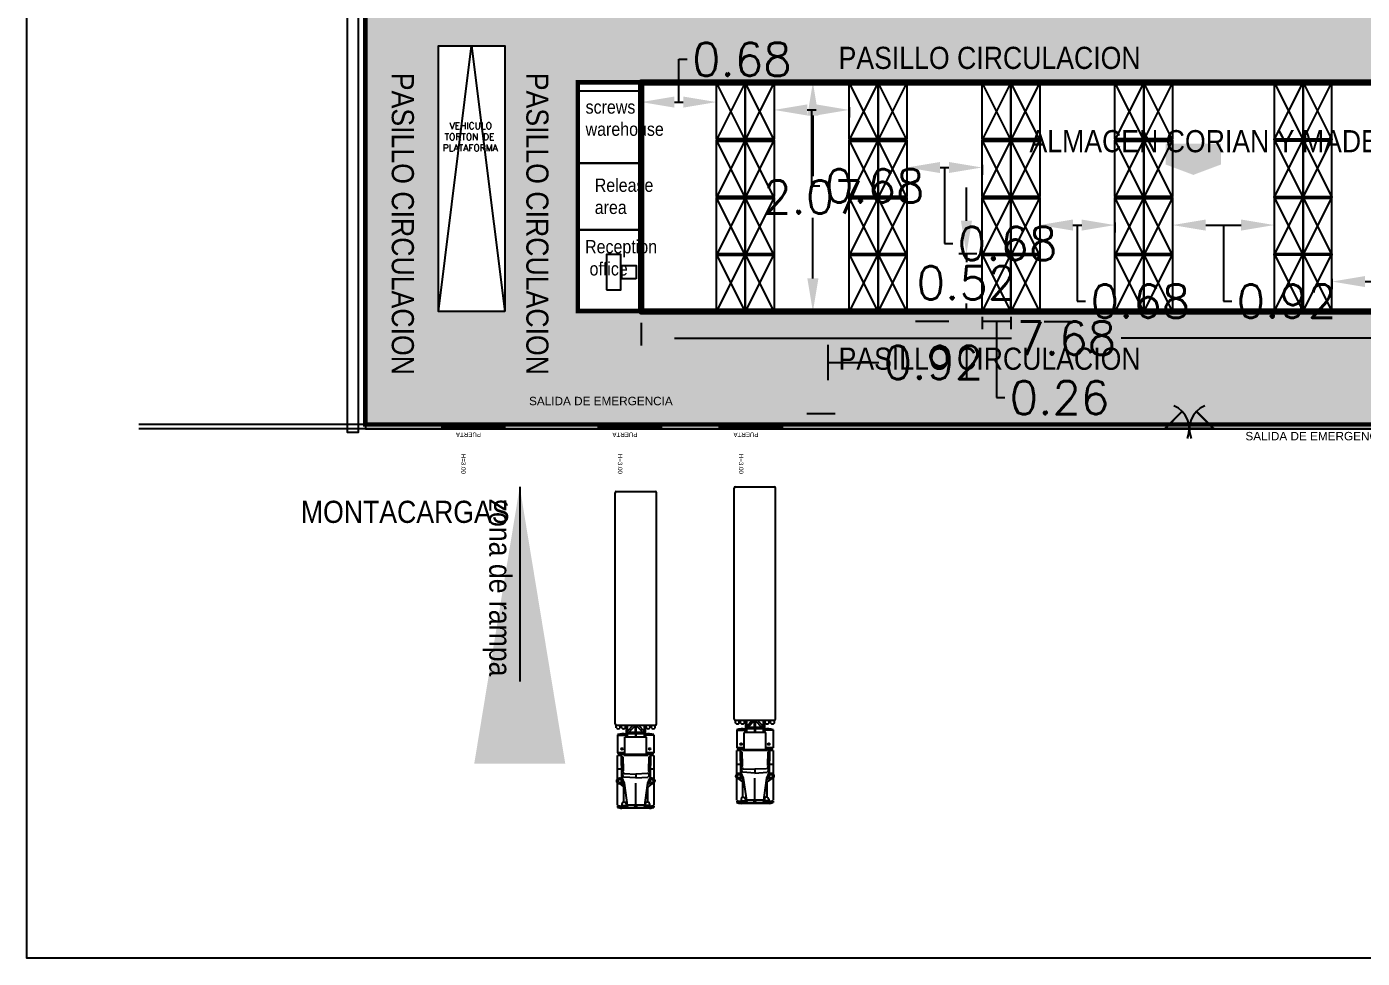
# Model space of a CAD drawing. Header units: millimetres. Extents: x 596 to 768, y 309 to 423.
# Drawn here: x 596.2 to 656.5, y 309.4 to 351.5 of the extents above; entities that cross this region are included whole.
import ezdxf

# ---------------------------------------------------------------- set-up
doc = ezdxf.new("R2010")
doc.units = ezdxf.units.MM
doc.linetypes.add('DASHDOT', pattern=[25.4, 12.7, -6.35, 0, -6.35])
for name, color, linetype in [('1- 3', 3, 'Continuous'), ('1- muro de carga', 5, 'Continuous'), ('8 hatch pasillo', 104, 'Continuous'), ('8 ruteva', 30, 'Continuous'), ('dim-75', 2, 'Continuous'), ('ejes', 140, 'DASHDOT'), ('LINEA LIMITE DE ZONIFICACION', 2, 'Continuous')]:
    doc.layers.add(name, color=color, linetype=linetype)
doc.styles.add('ARRAY BASE$0$Standard', font='arial.ttf')
doc.styles.get("Standard").update_dxf_attribs({"font": 'arial.ttf'})
doc.styles.add('TEXTO GENERAL', font='tt0009m_.ttf', dxfattribs={"width": 0.9, "height": 1})
doc.styles.add('TEXTOS', font='romans.shx')
doc.dimstyles.new('DIM-75P', dxfattribs={"dimtxt": 0.3, "dimasz": 0.3, "dimexe": 0.0675, "dimexo": 0.0468, "dimgap": 0.0375, "dimtad": 0, "dimtih": 1, "dimtoh": 1, "dimzin": 0, "dimdsep": 46, "dimtxsty": 'TEXTOS', "dimcen": 0.3, "dimclrd": 1, "dimclre": 1, "dimclrt": 2, "dimadec": 0, "dimazin": 0, "dimtfac": 1, "dimtmove": 1, "dimatfit": 3, "dimldrblk": 'flecha', "dimfxl": 0.045, "dimtolj": 1, "dimtzin": 0, "dimlwd": -1, "dimlwe": -1, "dimarcsym": 0})
doc.dimstyles.new('ISO-25', dxfattribs={"dimtxt": 2.5, "dimasz": 2.5, "dimexe": 1.25, "dimexo": 0.625, "dimtad": 1, "dimtxsty": 'Standard', "dimcen": 2.5, "dimadec": 0, "dimazin": 0, "dimtfac": 1, "dimtmove": 0, "dimatfit": 3, "dimfxl": 1, "dimarcsym": 0})

# ---------------------------------------------------------------- blocks, each defined once
blk = doc.blocks.new('*E61')
at = {"color": 1}
for points in [[(-1.5, 0), (1.352, 0), (1.352, 0.15), (-1.5, 0.15)], [(1.352, 0.05), (1.352, 0.1), (-1.5, 0.1), (-1.5, 0.05)]]:
    blk.add_lwpolyline(points, close=True, dxfattribs=at)
at = {"color": 2, "ltscale": 0.01, "insert": (0.263, 1.323), "char_height": 0.2, "attachment_point": 1, "rotation": 90}
blk.add_mtext_dynamic_manual_height_columns('H=3.00', width=0.44515, gutter_width=12.5, heights=[0], dxfattribs=at)
at = {"insert": (-0.529, 0.563), "char_height": 0.2, "attachment_point": 1, "style": 'ARRAY BASE$0$Standard'}
blk.add_mtext_dynamic_manual_height_columns('\\pi0.1067;PUERTA', width=1.32555, gutter_width=13.918, heights=[0.278], dxfattribs=at)
blk = doc.blocks.new('*D41')
at = {"layer": 'Defpoints', "color": 0, "ltscale": 0.01, "transparency": 16777216}
for p in [(633.114, 338.598), (631.198, 334), (632.379, 334)]:
    blk.add_point(p, dxfattribs=at)
at = {"layer": 'LINEA LIMITE DE ZONIFICACION', "color": 1, "ltscale": 0.01, "transparency": 16777216}
for p, q in [((632.88, 338.598), (632.041, 338.598)), ((632.379, 337.098), (632.379, 335.5)), ((632.379, 336.299), (634.31, 336.299)), ((634.31, 336.299), (634.685, 336.299)), ((631.432, 334), (632.716, 334))]:
    blk.add_line(p, q, dxfattribs=at)
for points in [[(632.129, 337.098), (632.629, 337.098), (632.379, 338.598)], [(632.129, 335.5), (632.629, 335.5), (632.379, 334)]]:
    blk.add_solid(points, dxfattribs=at)
at = {"layer": 'LINEA LIMITE DE ZONIFICACION', "color": 2, "ltscale": 0.01, "transparency": 16777216, "insert": (637.158, 336.299), "char_height": 1.5, "attachment_point": 5, "style": 'TEXTOS'}
blk.add_mtext('\\A1;0.92', dxfattribs=at)
blk = doc.blocks.new('flecha')
at = {"ltscale": 6}
for points in [[(-0.021, 0.03), (-0.106, 0.13), (-0.124, 0.055), (-0.124, 0.212)], [(-0.021, -0.03), (-0.106, -0.13), (-0.124, -0.055), (-0.124, -0.212)]]:
    blk.add_hatch(color=256, dxfattribs=at).paths.add_polyline_path(points)
for p, q in [((0.009, -0.017), (-0.137, 0.242)), ((0.009, 0.017), (-0.137, -0.242)), ((-0.127, 0.244), (-0.127, 0.025)), ((-0.127, 0.025), (-0.104, 0.122)), ((0, 0), (-0.104, 0.122)), ((0, 0), (-0.104, -0.122)), ((-0.127, -0.025), (-0.127, -0.244)), ((-0.127, -0.025), (-0.104, -0.122))]:
    blk.add_line(p, q, dxfattribs=at)
for points in [[(-0.021, 0.03), (-0.106, 0.13), (-0.124, 0.055), (-0.124, 0.212)], [(-0.021, -0.03), (-0.106, -0.13), (-0.124, -0.055), (-0.124, -0.212)]]:
    blk.add_lwpolyline(points, close=True, dxfattribs=at)
blk = doc.blocks.new('ARRAY BASE$0$TRAILER')
for p, q in [((3139.685, 2347.595), (3139.685, 2358.025)), ((3139.744, 2358.083), (3141.501, 2358.083)), ((3141.56, 2347.595), (3141.56, 2358.025)), ((3139.744, 2347.537), (3141.501, 2347.537)), ((3139.744, 2347.411), (3139.744, 2347.537)), ((3139.919, 2347.411), (3139.919, 2347.537)), ((3139.978, 2347.411), (3139.978, 2347.537)), ((3140.154, 2347.411), (3140.154, 2347.537)), ((3140.193, 2347.537), (3140.193, 2346.99)), ((3140.251, 2346.99), (3140.251, 2347.537)), ((3140.251, 2347.262), (3140.506, 2347.537)), ((3140.305, 2347.205), (3140.623, 2347.548)), ((3140.603, 2347.205), (3140.603, 2347.527)), ((3140.623, 2347.548), (3140.94, 2347.205)), ((3140.642, 2347.205), (3140.642, 2347.527)), ((3140.739, 2347.537), (3140.994, 2347.262)), ((3140.994, 2347.537), (3140.994, 2346.99)), ((3141.052, 2347.537), (3141.052, 2346.99)), ((3141.091, 2347.411), (3141.091, 2347.537)), ((3141.267, 2347.411), (3141.267, 2347.537)), ((3141.326, 2347.411), (3141.326, 2347.537)), ((3141.501, 2347.411), (3141.501, 2347.537)), ((3139.802, 2347.107), (3139.802, 2346.287)), ((3139.802, 2347.088), (3140.193, 2347.088)), ((3140.134, 2346.209), (3140.134, 2346.99)), ((3141.111, 2346.99), (3140.134, 2346.99)), ((3140.994, 2347.205), (3140.251, 2347.205)), ((3140.251, 2347.166), (3140.994, 2347.166)), ((3140.603, 2347.166), (3140.603, 2346.99)), ((3140.642, 2346.99), (3140.642, 2347.166)), ((3141.052, 2347.107), (3141.443, 2347.107)), ((3141.111, 2346.209), (3141.111, 2346.99)), ((3141.443, 2347.107), (3141.443, 2346.287)), ((3140.134, 2346.287), (3139.802, 2346.287)), ((3141.443, 2346.287), (3141.111, 2346.287)), ((3139.958, 2346.17), (3139.802, 2346.17)), ((3139.802, 2345.113), (3139.802, 2346.17)), ((3141.287, 2346.209), (3139.958, 2346.209)), ((3139.958, 2346.209), (3139.978, 2345.193)), ((3139.999, 2346.111), (3140.013, 2345.419)), ((3139.999, 2346.111), (3140.038, 2346.111)), ((3140.038, 2346.111), (3140.05, 2345.494)), ((3141.169, 2346.17), (3140.076, 2346.17)), ((3141.207, 2346.111), (3141.195, 2345.494)), ((3141.246, 2346.111), (3141.207, 2346.111)), ((3141.246, 2346.111), (3141.232, 2345.419)), ((3141.287, 2346.209), (3141.267, 2345.193)), ((3141.443, 2346.17), (3141.287, 2346.17)), ((3141.443, 2346.17), (3141.443, 2345.113)), ((3139.958, 2345.545), (3139.802, 2345.545)), ((3139.978, 2345.193), (3140.095, 2344.92)), ((3140.05, 2345.494), (3140.013, 2345.419)), ((3140.056, 2345.388), (3140.017, 2345.31)), ((3140.017, 2345.31), (3140.037, 2345.232)), ((3140.037, 2345.232), (3140.076, 2345.193)), ((3140.056, 2345.388), (3140.095, 2345.349)), ((3140.623, 2345.154), (3140.076, 2345.193)), ((3140.095, 2345.349), (3140.623, 2345.33)), ((3141.15, 2345.349), (3140.623, 2345.33)), ((3140.623, 2345.33), (3140.623, 2345.154)), ((3140.623, 2345.33), (3140.623, 2345.154)), ((3140.623, 2345.154), (3141.169, 2345.193)), ((3141.189, 2345.388), (3141.15, 2345.349)), ((3141.267, 2345.193), (3141.15, 2344.92)), ((3141.208, 2345.232), (3141.169, 2345.193)), ((3141.189, 2345.388), (3141.228, 2345.31)), ((3141.195, 2345.494), (3141.232, 2345.419)), ((3141.228, 2345.31), (3141.208, 2345.232)), ((3141.443, 2345.545), (3141.287, 2345.545)), ((3139.802, 2343.924), (3139.802, 2344.922)), ((3139.9, 2344.881), (3140.126, 2344.707)), ((3140.109, 2344.824), (3139.998, 2344.92)), ((3140.076, 2344.06), (3140.076, 2344.744)), ((3140.095, 2344.92), (3140.251, 2343.826)), ((3140.623, 2343.924), (3140.623, 2344.92)), ((3141.15, 2344.92), (3140.994, 2343.826)), ((3141.345, 2344.881), (3141.12, 2344.707)), ((3141.136, 2344.824), (3141.248, 2344.92)), ((3141.169, 2344.06), (3141.169, 2344.744)), ((3141.443, 2344.922), (3141.443, 2343.924)), ((3139.802, 2343.884), (3139.802, 2343.826)), ((3139.998, 2343.982), (3139.998, 2343.904)), ((3139.998, 2343.904), (3140.193, 2343.904)), ((3140.248, 2343.845), (3139.998, 2343.845)), ((3140.076, 2344.06), (3140.115, 2344.06)), ((3140.193, 2343.982), (3140.193, 2343.904)), ((3140.193, 2343.963), (3140.229, 2343.963)), ((3141.009, 2343.924), (3140.236, 2343.924)), ((3140.997, 2343.845), (3141.248, 2343.845)), ((3141.052, 2343.963), (3141.016, 2343.963)), ((3141.052, 2343.982), (3141.052, 2343.904)), ((3141.248, 2343.904), (3141.052, 2343.904)), ((3141.169, 2344.06), (3141.13, 2344.06)), ((3141.248, 2343.982), (3141.248, 2343.904)), ((3141.443, 2343.884), (3141.443, 2343.826)), ((3141.248, 2343.787), (3139.998, 2343.787)), ((3140.251, 2343.826), (3140.994, 2343.826))]:
    blk.add_line(p, q)
for centre, radius in [((3139.998, 2346.463), 0.0391), ((3141.248, 2346.463), 0.0391), ((3139.9, 2345.017), 0.137), ((3139.9, 2345.017), 0.0781), ((3141.345, 2345.017), 0.137), ((3141.345, 2345.017), 0.0781), ((3140.623, 2343.865), 0.0391)]:
    blk.add_circle(centre, radius)
for centre, radius, start, end in [((3139.744, 2358.025), 0.0586, 90, 180), ((3141.501, 2358.025), 0.0586, 0, 90), ((3139.744, 2347.595), 0.0586, 180, 270), ((3141.501, 2347.595), 0.0586, 270, 0), ((3139.832, 2347.491), 0.118, 222.07502, 317.92498), ((3140.037, 2346.424), 0.723, 77.51311, 108.92464), ((3140.066, 2347.491), 0.118, 222.07502, 317.92498), ((3141.208, 2346.424), 0.723, 71.07536, 102.48689), ((3141.179, 2347.491), 0.118, 222.07502, 317.92498), ((3141.414, 2347.491), 0.118, 222.07502, 317.92498), ((3140.037, 2346.97), 0.723, 251.07536, 277.76643), ((3141.208, 2346.97), 0.723, 262.23357, 288.92464), ((3139.939, 2344.143), 0.259, 238.10921, 283.0861), ((3140.144, 2345.086), 1.249, 254.11615, 263.26399), ((3140.076, 2343.982), 0.0781, 90, 180), ((3140.046, 2343.933), 0.0488, 216.8699, 323.1301), ((3140.144, 2343.933), 0.0488, 216.8699, 323.1301), ((3140.115, 2343.982), 0.0781, 0, 90), ((3141.13, 2343.982), 0.0781, 90, 180), ((3141.101, 2343.933), 0.0488, 216.8699, 323.1301), ((3141.199, 2343.933), 0.0488, 216.8699, 323.1301), ((3141.169, 2343.982), 0.0781, 0, 90), ((3141.306, 2344.143), 0.259, 256.9139, 301.89079), ((3141.101, 2345.086), 1.249, 276.73601, 285.88385), ((3140.144, 2345.027), 1.249, 254.11615, 263.26399), ((3141.101, 2345.027), 1.249, 276.73601, 285.88385)]:
    blk.add_arc(centre, radius, start, end)
blk = doc.blocks.new('*D48')
at = {"layer": 'Defpoints', "color": 0, "ltscale": 0.01, "transparency": 16777216}
for p in [(623.954, 338.326), (662.356, 338.299), (623.954, 337.401)]:
    blk.add_point(p, dxfattribs=at)
at = {"layer": 'LINEA LIMITE DE ZONIFICACION', "color": 1, "ltscale": 0.01, "transparency": 16777216}
for p, q in [((623.954, 338.092), (623.954, 337.064)), ((662.356, 338.065), (662.356, 337.064)), ((625.454, 337.401), (640.682, 337.401)), ((660.856, 337.401), (645.628, 337.401))]:
    blk.add_line(p, q, dxfattribs=at)
for points in [[(625.454, 337.651), (625.454, 337.151), (623.954, 337.401)], [(660.856, 337.651), (660.856, 337.151), (662.356, 337.401)]]:
    blk.add_solid(points, dxfattribs=at)
at = {"layer": 'LINEA LIMITE DE ZONIFICACION', "color": 2, "ltscale": 0.01, "transparency": 16777216, "insert": (643.155, 337.401), "char_height": 1.5, "attachment_point": 5, "style": 'TEXTOS'}
blk.add_mtext('\\A1;7.68', dxfattribs=at)
blk = doc.blocks.new('*E64')
at = {"color": 1}
for points in [[(-1.5, 0), (1.352, 0), (1.352, 0.15), (-1.5, 0.15)], [(1.352, 0.05), (1.352, 0.1), (-1.5, 0.1), (-1.5, 0.05)]]:
    blk.add_lwpolyline(points, close=True, dxfattribs=at)
at = {"color": 2, "ltscale": 0.01, "insert": (0.263, 1.323), "char_height": 0.2, "attachment_point": 1, "rotation": 90}
blk.add_mtext_dynamic_manual_height_columns('H=3.00', width=0.44515, gutter_width=12.5, heights=[0], dxfattribs=at)
at = {"insert": (-0.529, 0.563), "char_height": 0.2, "attachment_point": 1, "style": 'ARRAY BASE$0$Standard'}
blk.add_mtext_dynamic_manual_height_columns('\\pi0.1067;PUERTA', width=1.32555, gutter_width=13.918, heights=[0.278], dxfattribs=at)
blk = doc.blocks.new('*D49')
at = {"layer": 'Defpoints', "color": 0, "ltscale": 2, "transparency": 16777216}
for p in [(630.344, 348.95), (630.344, 338.6), (631.71, 338.6)]:
    blk.add_point(p, dxfattribs=at)
at = {"layer": 'dim-75', "color": 1, "ltscale": 2, "transparency": 16777216}
for p, q in [((630.578, 348.95), (632.047, 348.95)), ((631.71, 347.45), (631.71, 344.712)), ((631.71, 340.1), (631.71, 342.837)), ((630.578, 338.6), (632.047, 338.6))]:
    blk.add_line(p, q, dxfattribs=at)
for points in [[(631.46, 347.45), (631.96, 347.45), (631.71, 348.95)], [(631.46, 340.1), (631.96, 340.1), (631.71, 338.6)]]:
    blk.add_solid(points, dxfattribs=at)
at = {"layer": 'dim-75', "color": 2, "ltscale": 2, "transparency": 16777216, "insert": (631.71, 343.775), "char_height": 1.5, "attachment_point": 5, "style": 'TEXTOS'}
blk.add_mtext('\\A1;2.07', dxfattribs=at)
blk = doc.blocks.new('*E66')
at = {"color": 1}
for points in [[(-1.5, 0), (1.352, 0), (1.352, 0.15), (-1.5, 0.15)], [(1.352, 0.05), (1.352, 0.1), (-1.5, 0.1), (-1.5, 0.05)]]:
    blk.add_lwpolyline(points, close=True, dxfattribs=at)
at = {"color": 2, "ltscale": 0.01, "insert": (0.263, 1.323), "char_height": 0.2, "attachment_point": 1, "rotation": 90}
blk.add_mtext_dynamic_manual_height_columns('H=3.00', width=0.44515, gutter_width=12.5, heights=[0], dxfattribs=at)
at = {"insert": (-0.529, 0.563), "char_height": 0.2, "attachment_point": 1, "style": 'ARRAY BASE$0$Standard'}
blk.add_mtext_dynamic_manual_height_columns('\\pi0.1067;PUERTA', width=1.32555, gutter_width=13.918, heights=[0.278], dxfattribs=at)
blk = doc.blocks.new('ARRAY BASE$0$Rack madera')
for p, q in [((0.002, 0.002), (0.002, 1.302)), ((0.002, 1.302), (0.052, 1.302)), ((2.602, 1.302), (0.002, 0.002)), ((0.002, 1.302), (2.602, 0.002)), ((2.552, 1.302), (0.052, 1.302)), ((0.052, 1.302), (0.052, 0.002)), ((2.552, 0.002), (2.552, 1.302)), ((2.602, 1.302), (2.552, 1.302)), ((2.602, 0.002), (2.602, 1.302)), ((0.052, 0.002), (0.002, 0.002)), ((0.052, 0.002), (2.552, 0.002)), ((2.552, 0.002), (2.602, 0.002))]:
    blk.add_line(p, q)
blk = doc.blocks.new('*D50')
at = {"layer": 'Defpoints', "color": 0, "ltscale": 2, "transparency": 16777216}
for p in [(623.954, 348.042), (627.354, 348.058), (627.354, 348.042)]:
    blk.add_point(p, dxfattribs=at)
at = {"layer": 'dim-75', "color": 1, "ltscale": 2, "transparency": 16777216}
for p, q in [((625.654, 348.058), (625.654, 349.99)), ((625.654, 349.99), (626.029, 349.99)), ((623.954, 348.276), (623.954, 348.396)), ((627.354, 348.276), (627.354, 348.396)), ((625.454, 348.058), (625.854, 348.058))]:
    blk.add_line(p, q, dxfattribs=at)
for points in [[(625.454, 348.308), (625.454, 347.808), (623.954, 348.058)], [(625.854, 348.308), (625.854, 347.808), (627.354, 348.058)]]:
    blk.add_solid(points, dxfattribs=at)
at = {"layer": 'dim-75', "color": 2, "ltscale": 2, "transparency": 16777216, "insert": (628.502, 349.99), "char_height": 1.5, "attachment_point": 5, "style": 'TEXTOS'}
blk.add_mtext('\\A1;0.68', dxfattribs=at)
blk = doc.blocks.new('*D51')
at = {"layer": 'Defpoints', "color": 0, "ltscale": 2, "transparency": 16777216}
for p in [(629.954, 348.058), (633.354, 348.058), (633.354, 347.705)]:
    blk.add_point(p, dxfattribs=at)
at = {"layer": 'dim-75', "color": 1, "ltscale": 2, "transparency": 16777216}
for p, q in [((629.954, 347.824), (629.954, 347.368)), ((631.454, 347.705), (631.854, 347.705)), ((631.654, 347.705), (631.654, 344.274)), ((633.354, 347.824), (633.354, 347.368)), ((631.654, 344.274), (632.029, 344.274))]:
    blk.add_line(p, q, dxfattribs=at)
for points in [[(631.454, 347.955), (631.454, 347.455), (629.954, 347.705)], [(631.854, 347.955), (631.854, 347.455), (633.354, 347.705)]]:
    blk.add_solid(points, dxfattribs=at)
at = {"layer": 'dim-75', "color": 2, "ltscale": 2, "transparency": 16777216, "insert": (634.502, 344.274), "char_height": 1.5, "attachment_point": 5, "style": 'TEXTOS'}
blk.add_mtext('\\A1;0.68', dxfattribs=at)
blk = doc.blocks.new('*D52')
at = {"layer": 'Defpoints', "color": 0, "ltscale": 2, "transparency": 16777216}
for p in [(635.954, 345.458), (639.354, 345.458), (639.354, 345.105)]:
    blk.add_point(p, dxfattribs=at)
at = {"layer": 'dim-75', "color": 1, "ltscale": 2, "transparency": 16777216}
for p, q in [((635.954, 345.224), (635.954, 344.768)), ((637.454, 345.105), (637.854, 345.105)), ((637.654, 345.105), (637.654, 341.674)), ((639.354, 345.224), (639.354, 344.768)), ((637.654, 341.674), (638.029, 341.674))]:
    blk.add_line(p, q, dxfattribs=at)
for points in [[(637.454, 345.355), (637.454, 344.855), (635.954, 345.105)], [(637.854, 345.355), (637.854, 344.855), (639.354, 345.105)]]:
    blk.add_solid(points, dxfattribs=at)
at = {"layer": 'dim-75', "color": 2, "ltscale": 2, "transparency": 16777216, "insert": (640.502, 341.674), "char_height": 1.5, "attachment_point": 5, "style": 'TEXTOS'}
blk.add_mtext('\\A1;0.68', dxfattribs=at)
blk = doc.blocks.new('*D53')
at = {"layer": 'Defpoints', "color": 0, "ltscale": 2, "transparency": 16777216}
for p in [(641.954, 342.858), (645.354, 342.858), (645.354, 342.505)]:
    blk.add_point(p, dxfattribs=at)
at = {"layer": 'dim-75', "color": 1, "ltscale": 2, "transparency": 16777216}
for p, q in [((641.954, 342.624), (641.954, 342.168)), ((643.454, 342.505), (643.854, 342.505)), ((643.654, 342.505), (643.654, 339.074)), ((645.354, 342.624), (645.354, 342.168)), ((643.654, 339.074), (644.029, 339.074))]:
    blk.add_line(p, q, dxfattribs=at)
for points in [[(643.454, 342.755), (643.454, 342.255), (641.954, 342.505)], [(643.854, 342.755), (643.854, 342.255), (645.354, 342.505)]]:
    blk.add_solid(points, dxfattribs=at)
at = {"layer": 'dim-75', "color": 2, "ltscale": 2, "transparency": 16777216, "insert": (646.502, 339.074), "char_height": 1.5, "attachment_point": 5, "style": 'TEXTOS'}
blk.add_mtext('\\A1;0.68', dxfattribs=at)
blk = doc.blocks.new('*D54')
at = {"layer": 'Defpoints', "color": 0, "ltscale": 2, "transparency": 16777216}
for p in [(647.954, 342.858), (652.554, 342.858), (652.554, 342.505)]:
    blk.add_point(p, dxfattribs=at)
at = {"layer": 'dim-75', "color": 1, "ltscale": 2, "transparency": 16777216}
for p, q in [((647.954, 342.624), (647.954, 342.168)), ((649.454, 342.505), (651.054, 342.505)), ((650.254, 342.505), (650.254, 339.074)), ((652.554, 342.624), (652.554, 342.168)), ((650.254, 339.074), (650.629, 339.074))]:
    blk.add_line(p, q, dxfattribs=at)
for points in [[(649.454, 342.755), (649.454, 342.255), (647.954, 342.505)], [(651.054, 342.755), (651.054, 342.255), (652.554, 342.505)]]:
    blk.add_solid(points, dxfattribs=at)
at = {"layer": 'dim-75', "color": 2, "ltscale": 2, "transparency": 16777216, "insert": (653.103, 339.074), "char_height": 1.5, "attachment_point": 5, "style": 'TEXTOS'}
blk.add_mtext('\\A1;0.92', dxfattribs=at)
blk = doc.blocks.new('*D55')
at = {"layer": 'Defpoints', "color": 0, "ltscale": 2, "transparency": 16777216}
for p in [(655.154, 340.308), (659.754, 340.308), (659.754, 339.955)]:
    blk.add_point(p, dxfattribs=at)
at = {"layer": 'dim-75', "color": 1, "ltscale": 2, "transparency": 16777216}
for p, q in [((655.154, 340.074), (655.154, 339.618)), ((656.654, 339.955), (658.254, 339.955)), ((657.454, 339.955), (657.454, 336.524)), ((659.754, 340.074), (659.754, 339.618)), ((657.454, 336.524), (657.829, 336.524))]:
    blk.add_line(p, q, dxfattribs=at)
for points in [[(656.654, 340.205), (656.654, 339.705), (655.154, 339.955)], [(658.254, 340.205), (658.254, 339.705), (659.754, 339.955)]]:
    blk.add_solid(points, dxfattribs=at)
at = {"layer": 'dim-75', "color": 2, "ltscale": 2, "transparency": 16777216, "insert": (660.303, 336.524), "char_height": 1.5, "attachment_point": 5, "style": 'TEXTOS'}
blk.add_mtext('\\A1;0.92', dxfattribs=at)
blk = doc.blocks.new('*D56')
at = {"layer": 'Defpoints', "color": 0, "ltscale": 2, "transparency": 16777216}
for p in [(639.354, 341.2), (638.646, 338.598), (639.352, 338.598)]:
    blk.add_point(p, dxfattribs=at)
at = {"layer": 'ejes', "color": 1, "ltscale": 2, "transparency": 16777216}
for p, q in [((638.646, 342.7), (638.646, 344.2)), ((639.12, 341.2), (638.308, 341.2)), ((638.646, 341.2), (638.646, 340.836)), ((639.118, 338.598), (638.308, 338.598)), ((638.646, 338.598), (638.646, 338.961)), ((638.646, 337.098), (638.646, 335.598))]:
    blk.add_line(p, q, dxfattribs=at)
for points in [[(638.396, 342.7), (638.896, 342.7), (638.646, 341.2)], [(638.396, 337.098), (638.896, 337.098), (638.646, 338.598)]]:
    blk.add_solid(points, dxfattribs=at)
at = {"layer": 'ejes', "color": 2, "ltscale": 2, "transparency": 16777216, "insert": (638.646, 339.899), "char_height": 1.5, "attachment_point": 5, "style": 'TEXTOS'}
blk.add_mtext('\\A1;0.52', dxfattribs=at)
blk = doc.blocks.new('*D57')
at = {"layer": 'Defpoints', "color": 0, "ltscale": 2, "transparency": 16777216}
for p in [(639.352, 338.598), (640.652, 338.598), (639.352, 338.144)]:
    blk.add_point(p, dxfattribs=at)
at = {"layer": 'ejes', "color": 1, "ltscale": 2, "transparency": 16777216}
for p, q in [((637.852, 338.144), (636.352, 338.144)), ((639.352, 338.364), (639.352, 337.806)), ((640.652, 338.144), (639.352, 338.144)), ((640.652, 338.144), (639.352, 338.144)), ((640.002, 338.144), (640.002, 334.712)), ((640.652, 338.364), (640.652, 337.806)), ((642.152, 338.144), (643.652, 338.144)), ((640.002, 334.712), (640.377, 334.712))]:
    blk.add_line(p, q, dxfattribs=at)
for points in [[(637.852, 338.394), (637.852, 337.894), (639.352, 338.144)], [(642.152, 338.394), (642.152, 337.894), (640.652, 338.144)]]:
    blk.add_solid(points, dxfattribs=at)
at = {"layer": 'ejes', "color": 2, "ltscale": 2, "transparency": 16777216, "insert": (642.851, 334.712), "char_height": 1.5, "attachment_point": 5, "style": 'TEXTOS'}
blk.add_mtext('\\A1;0.26', dxfattribs=at)
blk = doc.blocks.new('*E70')
at = {"layer": '8 hatch pasillo', "ltscale": 2, "transparency": 33554483}
h = blk.add_hatch(color=1, dxfattribs=at)
h.dxf.hatch_style = 1
h.paths.add_polyline_path([(60, 79.605), (0, 79.605), (0, 0), (60, 0), (60, 5.099), (50.862, 5.099), (9.6, 5.099), (9.6, 15.452), (50.86, 15.452), (50.862, 18.453), (38.669, 18.453), (38.669, 74.567), (60, 74.567)])
h.paths.add_polyline_path([(35.369, 74.531), (35.369, 18.752), (3.3, 18.752), (3.3, 74.531)], flags=16)
h.paths.add_polyline_path([(6.3, 17.102), (6.3, 5.102), (3.3, 5.102), (3.3, 17.102)], flags=16)
at = {"layer": '8 hatch pasillo', "ltscale": 2, "const_width": 0.2}
blk.add_lwpolyline([(50.86, 15.452), (50.862, 18.453), (38.669, 18.453), (38.669, 74.567), (60, 74.567), (60, 79.605), (0, 79.605), (0, 0), (60, 0), (60, 5.099), (9.6, 5.127), (9.6, 15.452)], close=True, dxfattribs=at)

msp = doc.modelspace()

# ---------------------------------------------------------------- linework, layer by layer
at = {"ltscale": 2}
for p, q in [((614.794, 338.6), (616.294, 350.6)), ((616.294, 350.6), (617.794, 338.6))]:
    msp.add_line(p, q, dxfattribs=at)
msp.add_lwpolyline([(616.494, 413.301), (616.494, 413.301), (611.494, 413.301), (611.494, 333.301)])
for points in [[(611.494, 333.301), (671.494, 333.301), (671.494, 413.301), (611.494, 413.301)], [(610.688, 413.08), (611.162, 413.08), (611.162, 333.137), (610.688, 333.137)], [(623.954, 345.303), (621.106, 345.303), (621.106, 348.95), (623.954, 348.95)], [(623.953, 348.95), (621.108, 348.95), (621.108, 348.573), (623.953, 348.573)], [(623.954, 342.287), (621.094, 342.287), (621.094, 345.303), (623.954, 345.303)], [(623.954, 338.625), (621.094, 338.625), (621.094, 342.286), (623.954, 342.286)], [(622.381, 339.575), (623.031, 339.575), (623.031, 341.175), (622.381, 341.175)], [(623.732, 340.083), (623.082, 340.083), (623.082, 340.683), (623.732, 340.683)]]:
    msp.add_lwpolyline(points, close=True)
msp.add_lwpolyline([(617.794, 338.6), (614.794, 338.6), (614.794, 350.6), (617.794, 350.6)], close=True, dxfattribs=at)
at = {"lineweight": 211}
msp.add_lwpolyline([(662.356, 338.598), (623.954, 338.598), (623.954, 348.95), (662.356, 348.95)], close=True, dxfattribs=at)
at = {"layer": '1- muro de carga', "ltscale": 2}
msp.add_lwpolyline([(596.197, 423.109), (768.419, 423.109), (768.419, 309.397), (596.197, 309.397)], close=True, dxfattribs=at)
at = {"layer": '1- muro de carga', "lineweight": 25}
for points in [[(601.259, 413.301), (691.494, 413.301), (712.979, 333.301), (601.259, 333.301)], [(601.259, 413.103), (691.335, 413.103), (712.718, 333.498), (601.259, 333.498)]]:
    msp.add_lwpolyline(points, dxfattribs=at)
at = {"layer": '8 ruteva', "ltscale": 2}
for p, q in [((648.384, 334.096), (647.589, 333.301)), ((648.398, 334.083), (647.602, 333.288)), ((649.03, 334.083), (649.826, 333.288)), ((649.043, 334.096), (649.839, 333.301)), ((648.714, 333.32), (647.589, 333.32)), ((648.714, 333.301), (647.589, 333.301)), ((649.839, 333.32), (648.714, 333.32)), ((649.839, 333.301), (648.714, 333.301))]:
    msp.add_line(p, q, dxfattribs=at)
for points in [[(613.231, 346.174, 2.5, 2.5, 0), (613.231, 345.711, 5, 0, 0), (613.231, 344.771, 0, 0, 0)], [(648.895, 346.174, 2.5, 2.5, 0), (648.895, 345.711, 5, 0, 0), (648.895, 344.771, 0, 0, 0)], [(613.231, 336.174, 2.5, 2.5, 0), (613.231, 335.711, 5, 0, 0), (613.231, 334.771, 0, 0, 0)], [(648.895, 336.174, 2.5, 2.5, 0), (648.895, 335.711, 5, 0, 0), (648.895, 334.771, 0, 0, 0)]]:
    msp.add_lwpolyline(points, format="xyseb", dxfattribs=at)
for centre in [(647.589, 333.301), (649.839, 333.301)]:
    msp.add_circle(centre, 0.0133, dxfattribs=at)
for centre, start, end in [((647.589, 333.301), 337.5, 67.5), ((649.839, 333.301), 112.5, 202.5)]:
    msp.add_arc(centre, 1.125, start, end, dxfattribs=at)
at = {"layer": 'ejes', "color": 2, "ltscale": 2}
msp.add_line((630.744, 338.6), (628.17, 338.6), dxfattribs=at)

# ---------------------------------------------------------------- block references
at = {"color": 1}
msp.add_blockref('*E70', (611.494, 333.498), dxfattribs=at)
at = {"lineweight": 211, "xscale": -1, "rotation": 270}
for p in [(627.352, 346.348), (628.652, 346.348), (633.352, 346.348), (634.652, 346.348), (639.352, 346.348), (640.652, 346.348), (645.353, 346.348), (646.653, 346.348), (627.352, 343.748), (628.652, 343.748), (633.352, 343.748), (634.652, 343.748), (639.352, 343.748), (640.652, 343.748), (645.353, 343.748), (646.653, 343.748), (627.352, 341.148), (628.652, 341.148), (633.352, 341.148), (634.652, 341.148), (639.352, 341.148), (640.652, 341.148), (645.353, 341.148), (646.653, 341.148), (627.352, 338.598), (628.652, 338.598), (633.352, 338.598), (634.652, 338.598), (639.352, 338.598), (640.652, 338.598), (645.353, 338.598), (646.653, 338.598)]:
    msp.add_blockref('ARRAY BASE$0$Rack madera', p, dxfattribs=at)
at = {"lineweight": 211, "rotation": 90}
for p in [(653.856, 346.348), (655.156, 346.348), (653.856, 343.748), (655.156, 343.748), (653.856, 341.148), (655.156, 341.148), (653.856, 338.598), (655.156, 338.598)]:
    msp.add_blockref('ARRAY BASE$0$Rack madera', p, dxfattribs=at)
at = {"rotation": 180}
for name, p in [('*E64', (616.294, 333.501)), ('*E61', (623.364, 333.501)), ('*E66', (628.832, 333.501))]:
    msp.add_blockref(name, p, dxfattribs=at)
for p in [(-2511.532, -2027.394), (-2516.913, -2027.613)]:
    msp.add_blockref('ARRAY BASE$0$TRAILER', p)

# ---------------------------------------------------------------- texts
at = {"char_height": 0.6, "attachment_point": 1, "style": 'TEXTO GENERAL'}
for s, insert in [('screws warehouse', (621.443, 348.136)), ('Release area', (621.856, 344.606)), ('Reception\\P office', (621.42, 341.83))]:
    msp.add_mtext_dynamic_manual_height_columns(s, width=3, gutter_width=62.5, heights=[21.705], dxfattribs=dict(at, insert=insert))
at = {"layer": '1- 3', "color": 2, "ltscale": 2, "insert": (615.012, 347.141), "char_height": 0.3, "width": 2.64469, "attachment_point": 1, "style": 'TEXTOS'}
msp.add_mtext('\\pi0.28663;VEHICULO\\P\\pi0.058058;TORTON DE \\P\\pi-0.020513;PLATAFORMA', dxfattribs=at)
at = {"layer": '8 ruteva', "ltscale": 2, "char_height": 0.38, "attachment_point": 1}
for insert in [(614.763, 334.75), (647.122, 333.165)]:
    msp.add_mtext_dynamic_manual_height_columns('\\pi4.1259;SALIDA DE EMERGENCIA', width=14.71849, gutter_width=62.5, heights=[0], dxfattribs=dict(at, insert=insert))
at = {"layer": 'LINEA LIMITE DE ZONIFICACION', "ltscale": 0.01, "style": 'TEXTO GENERAL', "width": 0.9}
for s, p in [('PASILLO CIRCULACION', (632.87, 349.556)), ('ALMACEN CORIAN Y MADERA', (641.495, 345.794)), ('PASILLO CIRCULACION', (632.87, 335.971)), ('MONTACARGAS', (608.581, 329.057))]:
    msp.add_text(s, height=1, dxfattribs=at).set_placement(p)
for s, p in [('PASILLO CIRCULACION', (612.687, 349.381)), ('PASILLO CIRCULACION', (618.766, 349.381)), ('zona de rampa', (617.092, 330.151))]:
    msp.add_text(s, height=1, rotation=270, dxfattribs=at).set_placement(p)

# ---------------------------------------------------------------- dimensions: what is measured, and where the dimension line sits
at = {"layer": 'dim-75', "ltscale": 2}
for p1, p2, distance, picture, middle in [((623.954, 348.042), (627.354, 348.042), 0.017, '*D50', (626.216, 349.99)), ((629.954, 348.058), (633.354, 348.058), -0.353, '*D51', (632.216, 344.274)), ((635.954, 345.458), (639.354, 345.458), -0.353, '*D52', (638.217, 341.674)), ((641.954, 342.858), (645.354, 342.858), -0.353, '*D53', (644.217, 339.074)), ((647.954, 342.858), (652.554, 342.858), -0.353, '*D54', (650.817, 339.074)), ((655.154, 340.308), (659.754, 340.308), -0.353, '*D55', (658.017, 336.524))]:
    dim = msp.add_aligned_dim(p1=p1, p2=p2, distance=distance, dimstyle='DIM-75P', override={"dimscale": 5, "dimlfac": 0.2}, dxfattribs=at)
    dim.commit()
    dim.dimension.update_dxf_attribs({"geometry": picture, "text_midpoint": middle})
dim = msp.add_linear_dim(base=(631.71, 338.6), p1=(630.344, 348.95), p2=(630.344, 338.6), angle=90, dimstyle='DIM-75P', override={"dimscale": 5, "dimlfac": 0.2}, dxfattribs=at)
dim.commit()
dim.dimension.update_dxf_attribs({"geometry": '*D49', "text_midpoint": (631.71, 343.775)})
at = {"layer": 'ejes', "ltscale": 2}
dim = msp.add_linear_dim(base=(638.646, 338.598), p1=(639.354, 341.2), p2=(639.352, 338.598), angle=90, dimstyle='DIM-75P', override={"dimscale": 5, "dimlfac": 0.2}, dxfattribs=at)
dim.commit()
dim.dimension.update_dxf_attribs({"geometry": '*D56', "text_midpoint": (638.646, 339.899)})
dim = msp.add_linear_dim(base=(639.352, 338.144), p1=(640.652, 338.598), p2=(639.352, 338.598), dimstyle='DIM-75P', override={"dimscale": 5, "dimlfac": 0.2}, dxfattribs=at)
dim.commit()
dim.dimension.update_dxf_attribs({"geometry": '*D57', "text_midpoint": (640.565, 334.712)})
at = {"layer": 'LINEA LIMITE DE ZONIFICACION', "ltscale": 0.01}
dim = msp.add_linear_dim(base=(632.379, 334), p1=(633.114, 338.598), p2=(631.198, 334), angle=90, dimstyle='DIM-75P', override={"dimscale": 5, "dimlfac": 0.2}, dxfattribs=at)
dim.commit()
dim.dimension.update_dxf_attribs({"geometry": '*D41', "text_midpoint": (634.872, 336.299)})
dim = msp.add_linear_dim(base=(623.954, 337.401), p1=(662.356, 338.299), p2=(623.954, 338.326), dimstyle='DIM-75P', override={"dimscale": 5, "dimlfac": 0.2}, dxfattribs=at)
dim.commit()
dim.dimension.update_dxf_attribs({"geometry": '*D48', "text_midpoint": (643.155, 337.401)})

# ---------------------------------------------------------------- leaders
at = {"ltscale": 2}
msp.add_leader([(618.468, 330.689), (618.468, 321.897)], dimstyle='ISO-25', override={"dimscale": 5}, dxfattribs=at)

doc.saveas('drawing.dxf')
